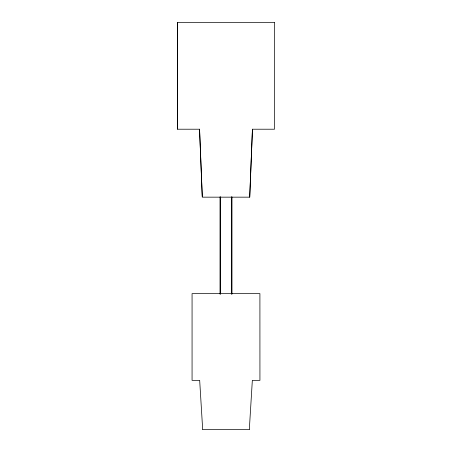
<?xml version="1.0" encoding="UTF-8"?>
<svg xmlns="http://www.w3.org/2000/svg" width="452" height="452" viewBox="0 0 452 452"><rect width="100%" height="100%" fill="white"/><g stroke="black" fill="none" stroke-linecap="round" stroke-linejoin="round"><path stroke-width="0.68" d="M220.18 294.156L220.18 196.852L220.18 294.252M231.819 294.156L231.819 196.852L231.819 294.252M199.547 129.215L202.276 197.162L249.724 197.162L252.436 129.215L274.5 129.215L274.483 22.6M249.724 197.162L252.453 129.215M249.329 429.4L252.34 380.358L259.934 380.358L259.911 293.625L192.066 293.625L192.066 380.358L199.677 380.358L202.671 429.4M274.5 22.6L177.5 22.6L177.5 129.215L199.564 129.215L202.264 196.462M202.654 429.4L249.346 429.4M177.517 22.6L177.517 129.215"/></g></svg>
